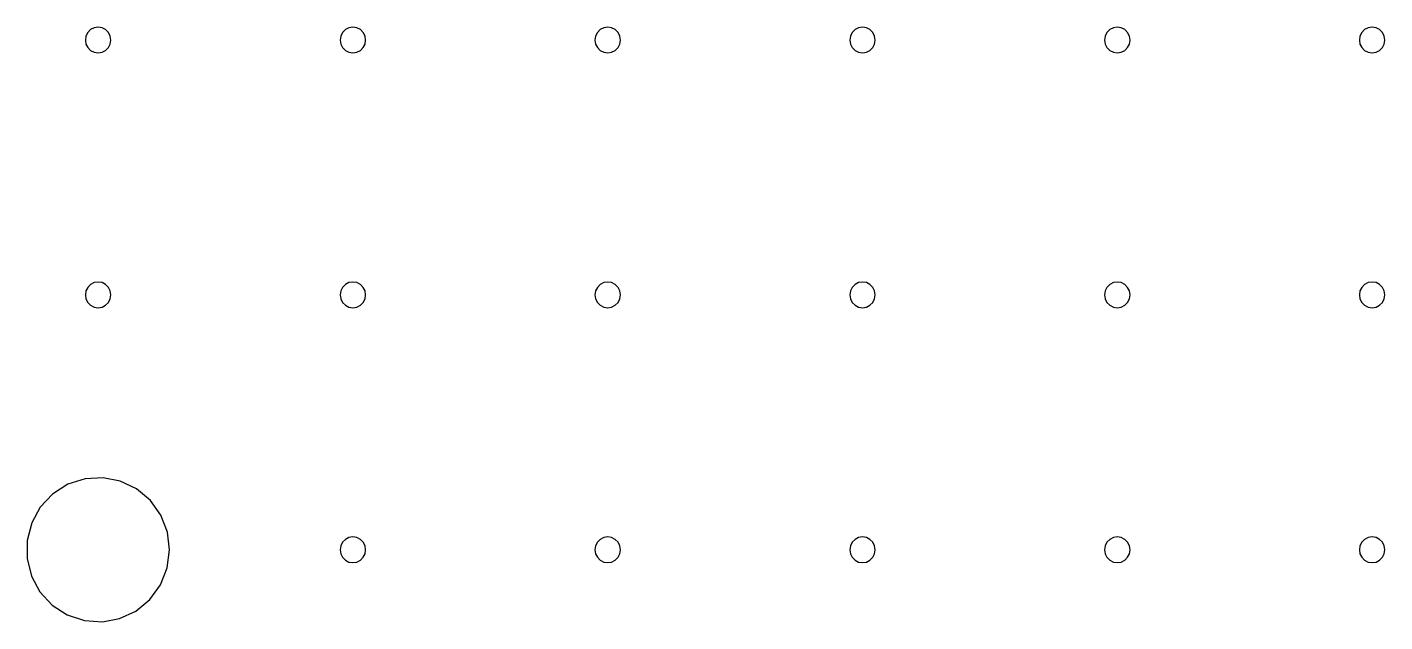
# Model space of a CAD drawing. Header units: metres. Extents: x -552 to 545, y -386 to 330.
# Drawn here: x -290.9 to -24.5, y -350.1 to -233.5 of the extents above; entities that cross this region are included whole.
import ezdxf

# ---------------------------------------------------------------- set-up
doc = ezdxf.new("R2010")
doc.units = ezdxf.units.M

msp = doc.modelspace()

# ---------------------------------------------------------------- linework, layer by layer
for p, q in [((-278.46945, -233.95723, -668.5716), (-279.02255, -234.51584, -668.5716)), ((-277.77255, -233.59859, -668.5716), (-278.46945, -233.95723, -668.5716)), ((-277, -233.475, -668.5716), (-277.77255, -233.59859, -668.5716)), ((-276.22745, -233.59859, -668.5716), (-277, -233.475, -668.5716)), ((-275.53055, -233.95723, -668.5716), (-276.22745, -233.59859, -668.5716)), ((-274.97745, -234.51584, -668.5716), (-275.53055, -233.95723, -668.5716)), ((-228.46945, -233.95723, -668.5716), (-229.02255, -234.51584, -668.5716)), ((-227.77255, -233.59859, -668.5716), (-228.46945, -233.95723, -668.5716)), ((-227, -233.475, -668.5716), (-227.77255, -233.59859, -668.5716)), ((-226.22745, -233.59859, -668.5716), (-227, -233.475, -668.5716)), ((-225.53055, -233.95723, -668.5716), (-226.22745, -233.59859, -668.5716)), ((-224.97745, -234.51584, -668.5716), (-225.53055, -233.95723, -668.5716)), ((-178.46945, -233.95723, -668.5716), (-179.02255, -234.51584, -668.5716)), ((-177.77255, -233.59859, -668.5716), (-178.46945, -233.95723, -668.5716)), ((-177, -233.475, -668.5716), (-177.77255, -233.59859, -668.5716)), ((-176.22745, -233.59859, -668.5716), (-177, -233.475, -668.5716)), ((-175.53055, -233.95723, -668.5716), (-176.22745, -233.59859, -668.5716)), ((-174.97745, -234.51584, -668.5716), (-175.53055, -233.95723, -668.5716)), ((-128.46945, -233.95723, -668.5716), (-129.02255, -234.51584, -668.5716)), ((-127.77255, -233.59859, -668.5716), (-128.46945, -233.95723, -668.5716)), ((-127, -233.475, -668.5716), (-127.77255, -233.59859, -668.5716)), ((-126.22745, -233.59859, -668.5716), (-127, -233.475, -668.5716)), ((-125.53055, -233.95723, -668.5716), (-126.22745, -233.59859, -668.5716)), ((-124.97745, -234.51584, -668.5716), (-125.53055, -233.95723, -668.5716)), ((-78.46945, -233.95723, -668.5716), (-79.02255, -234.51584, -668.5716)), ((-77.77255, -233.59859, -668.5716), (-78.46945, -233.95723, -668.5716)), ((-77, -233.475, -668.5716), (-77.77255, -233.59859, -668.5716)), ((-76.22745, -233.59859, -668.5716), (-77, -233.475, -668.5716)), ((-75.53055, -233.95723, -668.5716), (-76.22745, -233.59859, -668.5716)), ((-74.97745, -234.51584, -668.5716), (-75.53055, -233.95723, -668.5716)), ((-28.469482, -233.95723, -668.5716), (-29.022522, -234.51584, -668.5716)), ((-27.772522, -233.59859, -668.5716), (-28.469482, -233.95723, -668.5716)), ((-27, -233.475, -668.5716), (-27.772522, -233.59859, -668.5716)), ((-26.227478, -233.59859, -668.5716), (-27, -233.475, -668.5716)), ((-25.530518, -233.95723, -668.5716), (-26.227478, -233.59859, -668.5716)), ((-24.977478, -234.51584, -668.5716), (-25.530518, -233.95723, -668.5716)), ((-279.37766, -235.21973, -668.5716), (-279.5, -236, -668.5716)), ((-279.5, -236, -668.5716), (-279.37766, -236.78027, -668.5716)), ((-279.02255, -234.51584, -668.5716), (-279.37766, -235.21973, -668.5716)), ((-279.37766, -236.78027, -668.5716), (-279.02255, -237.48416, -668.5716)), ((-274.62234, -235.21973, -668.5716), (-274.97745, -234.51584, -668.5716)), ((-274.97745, -237.48416, -668.5716), (-274.62234, -236.78027, -668.5716)), ((-274.5, -236, -668.5716), (-274.62234, -235.21973, -668.5716)), ((-274.62234, -236.78027, -668.5716), (-274.5, -236, -668.5716)), ((-229.37766, -235.21973, -668.5716), (-229.5, -236, -668.5716)), ((-229.5, -236, -668.5716), (-229.37766, -236.78027, -668.5716)), ((-229.02255, -234.51584, -668.5716), (-229.37766, -235.21973, -668.5716)), ((-229.37766, -236.78027, -668.5716), (-229.02255, -237.48416, -668.5716)), ((-224.62234, -235.21973, -668.5716), (-224.97745, -234.51584, -668.5716)), ((-224.97745, -237.48416, -668.5716), (-224.62234, -236.78027, -668.5716)), ((-224.5, -236, -668.5716), (-224.62234, -235.21973, -668.5716)), ((-224.62234, -236.78027, -668.5716), (-224.5, -236, -668.5716)), ((-179.37766, -235.21973, -668.5716), (-179.5, -236, -668.5716)), ((-179.5, -236, -668.5716), (-179.37766, -236.78027, -668.5716)), ((-179.02255, -234.51584, -668.5716), (-179.37766, -235.21973, -668.5716)), ((-179.37766, -236.78027, -668.5716), (-179.02255, -237.48416, -668.5716)), ((-174.62234, -235.21973, -668.5716), (-174.97745, -234.51584, -668.5716)), ((-174.97745, -237.48416, -668.5716), (-174.62234, -236.78027, -668.5716)), ((-174.5, -236, -668.5716), (-174.62234, -235.21973, -668.5716)), ((-174.62234, -236.78027, -668.5716), (-174.5, -236, -668.5716)), ((-129.37766, -235.21973, -668.5716), (-129.5, -236, -668.5716)), ((-129.5, -236, -668.5716), (-129.37766, -236.78027, -668.5716)), ((-129.02255, -234.51584, -668.5716), (-129.37766, -235.21973, -668.5716)), ((-129.37766, -236.78027, -668.5716), (-129.02255, -237.48416, -668.5716)), ((-124.622345, -235.21973, -668.5716), (-124.97745, -234.51584, -668.5716)), ((-124.97745, -237.48416, -668.5716), (-124.622345, -236.78027, -668.5716)), ((-124.5, -236, -668.5716), (-124.622345, -235.21973, -668.5716)), ((-124.622345, -236.78027, -668.5716), (-124.5, -236, -668.5716)), ((-79.377655, -235.21973, -668.5716), (-79.5, -236, -668.5716)), ((-79.5, -236, -668.5716), (-79.377655, -236.78027, -668.5716)), ((-79.02255, -234.51584, -668.5716), (-79.377655, -235.21973, -668.5716)), ((-79.377655, -236.78027, -668.5716), (-79.02255, -237.48416, -668.5716)), ((-74.622345, -235.21973, -668.5716), (-74.97745, -234.51584, -668.5716)), ((-74.97745, -237.48416, -668.5716), (-74.622345, -236.78027, -668.5716)), ((-74.5, -236, -668.5716), (-74.622345, -235.21973, -668.5716)), ((-74.622345, -236.78027, -668.5716), (-74.5, -236, -668.5716)), ((-29.377625, -235.21973, -668.5716), (-29.5, -236, -668.5716)), ((-29.5, -236, -668.5716), (-29.377625, -236.78027, -668.5716)), ((-29.022522, -234.51584, -668.5716), (-29.377625, -235.21973, -668.5716)), ((-29.377625, -236.78027, -668.5716), (-29.022522, -237.48416, -668.5716)), ((-24.622375, -235.21973, -668.5716), (-24.977478, -234.51584, -668.5716)), ((-24.977478, -237.48416, -668.5716), (-24.622375, -236.78027, -668.5716)), ((-24.5, -236, -668.5716), (-24.622375, -235.21973, -668.5716)), ((-24.622375, -236.78027, -668.5716), (-24.5, -236, -668.5716)), ((-279.02255, -237.48416, -668.5716), (-278.46945, -238.04277, -668.5716)), ((-278.46945, -238.04277, -668.5716), (-277.77255, -238.40141, -668.5716)), ((-277.77255, -238.40141, -668.5716), (-277, -238.525, -668.5716)), ((-277, -238.525, -668.5716), (-276.22745, -238.40141, -668.5716)), ((-276.22745, -238.40141, -668.5716), (-275.53055, -238.04277, -668.5716)), ((-275.53055, -238.04277, -668.5716), (-274.97745, -237.48416, -668.5716)), ((-229.02255, -237.48416, -668.5716), (-228.46945, -238.04277, -668.5716)), ((-228.46945, -238.04277, -668.5716), (-227.77255, -238.40141, -668.5716)), ((-227.77255, -238.40141, -668.5716), (-227, -238.525, -668.5716)), ((-227, -238.525, -668.5716), (-226.22745, -238.40141, -668.5716)), ((-226.22745, -238.40141, -668.5716), (-225.53055, -238.04277, -668.5716)), ((-225.53055, -238.04277, -668.5716), (-224.97745, -237.48416, -668.5716)), ((-179.02255, -237.48416, -668.5716), (-178.46945, -238.04277, -668.5716)), ((-178.46945, -238.04277, -668.5716), (-177.77255, -238.40141, -668.5716)), ((-177.77255, -238.40141, -668.5716), (-177, -238.525, -668.5716)), ((-177, -238.525, -668.5716), (-176.22745, -238.40141, -668.5716)), ((-176.22745, -238.40141, -668.5716), (-175.53055, -238.04277, -668.5716)), ((-175.53055, -238.04277, -668.5716), (-174.97745, -237.48416, -668.5716)), ((-129.02255, -237.48416, -668.5716), (-128.46945, -238.04277, -668.5716)), ((-128.46945, -238.04277, -668.5716), (-127.77255, -238.40141, -668.5716)), ((-127.77255, -238.40141, -668.5716), (-127, -238.525, -668.5716)), ((-127, -238.525, -668.5716), (-126.22745, -238.40141, -668.5716)), ((-126.22745, -238.40141, -668.5716), (-125.53055, -238.04277, -668.5716)), ((-125.53055, -238.04277, -668.5716), (-124.97745, -237.48416, -668.5716)), ((-79.02255, -237.48416, -668.5716), (-78.46945, -238.04277, -668.5716)), ((-78.46945, -238.04277, -668.5716), (-77.77255, -238.40141, -668.5716)), ((-77.77255, -238.40141, -668.5716), (-77, -238.525, -668.5716)), ((-77, -238.525, -668.5716), (-76.22745, -238.40141, -668.5716)), ((-76.22745, -238.40141, -668.5716), (-75.53055, -238.04277, -668.5716)), ((-75.53055, -238.04277, -668.5716), (-74.97745, -237.48416, -668.5716)), ((-29.022522, -237.48416, -668.5716), (-28.469482, -238.04277, -668.5716)), ((-28.469482, -238.04277, -668.5716), (-27.772522, -238.40141, -668.5716)), ((-27.772522, -238.40141, -668.5716), (-27, -238.525, -668.5716)), ((-27, -238.525, -668.5716), (-26.227478, -238.40141, -668.5716)), ((-26.227478, -238.40141, -668.5716), (-25.530518, -238.04277, -668.5716)), ((-25.530518, -238.04277, -668.5716), (-24.977478, -237.48416, -668.5716)), ((-279.02255, -284.51584, -668.5716), (-279.37766, -285.21973, -668.5716)), ((-278.46945, -283.9572, -668.5716), (-279.02255, -284.51584, -668.5716)), ((-277.77255, -283.59857, -668.5716), (-278.46945, -283.9572, -668.5716)), ((-277, -283.475, -668.5716), (-277.77255, -283.59857, -668.5716)), ((-276.22745, -283.59857, -668.5716), (-277, -283.475, -668.5716)), ((-275.53055, -283.9572, -668.5716), (-276.22745, -283.59857, -668.5716)), ((-274.97745, -284.51584, -668.5716), (-275.53055, -283.9572, -668.5716)), ((-274.62234, -285.21973, -668.5716), (-274.97745, -284.51584, -668.5716)), ((-229.02255, -284.51584, -668.5716), (-229.37766, -285.21973, -668.5716)), ((-228.46945, -283.9572, -668.5716), (-229.02255, -284.51584, -668.5716)), ((-227.77255, -283.59857, -668.5716), (-228.46945, -283.9572, -668.5716)), ((-227, -283.475, -668.5716), (-227.77255, -283.59857, -668.5716)), ((-226.22745, -283.59857, -668.5716), (-227, -283.475, -668.5716)), ((-225.53055, -283.9572, -668.5716), (-226.22745, -283.59857, -668.5716)), ((-224.97745, -284.51584, -668.5716), (-225.53055, -283.9572, -668.5716)), ((-224.62234, -285.21973, -668.5716), (-224.97745, -284.51584, -668.5716)), ((-179.02255, -284.51584, -668.5716), (-179.37766, -285.21973, -668.5716)), ((-178.46945, -283.9572, -668.5716), (-179.02255, -284.51584, -668.5716)), ((-177.77255, -283.59857, -668.5716), (-178.46945, -283.9572, -668.5716)), ((-177, -283.475, -668.5716), (-177.77255, -283.59857, -668.5716)), ((-176.22745, -283.59857, -668.5716), (-177, -283.475, -668.5716)), ((-175.53055, -283.9572, -668.5716), (-176.22745, -283.59857, -668.5716)), ((-174.97745, -284.51584, -668.5716), (-175.53055, -283.9572, -668.5716)), ((-174.62234, -285.21973, -668.5716), (-174.97745, -284.51584, -668.5716)), ((-129.02255, -284.51584, -668.5716), (-129.37766, -285.21973, -668.5716)), ((-128.46945, -283.9572, -668.5716), (-129.02255, -284.51584, -668.5716)), ((-127.77255, -283.59857, -668.5716), (-128.46945, -283.9572, -668.5716)), ((-127, -283.475, -668.5716), (-127.77255, -283.59857, -668.5716)), ((-126.22745, -283.59857, -668.5716), (-127, -283.475, -668.5716)), ((-125.53055, -283.9572, -668.5716), (-126.22745, -283.59857, -668.5716)), ((-124.97745, -284.51584, -668.5716), (-125.53055, -283.9572, -668.5716)), ((-124.622345, -285.21973, -668.5716), (-124.97745, -284.51584, -668.5716)), ((-79.02255, -284.51584, -668.5716), (-79.377655, -285.21973, -668.5716)), ((-78.46945, -283.9572, -668.5716), (-79.02255, -284.51584, -668.5716)), ((-77.77255, -283.59857, -668.5716), (-78.46945, -283.9572, -668.5716)), ((-77, -283.475, -668.5716), (-77.77255, -283.59857, -668.5716)), ((-76.22745, -283.59857, -668.5716), (-77, -283.475, -668.5716)), ((-75.53055, -283.9572, -668.5716), (-76.22745, -283.59857, -668.5716)), ((-74.97745, -284.51584, -668.5716), (-75.53055, -283.9572, -668.5716)), ((-74.622345, -285.21973, -668.5716), (-74.97745, -284.51584, -668.5716)), ((-29.022522, -284.51584, -668.5716), (-29.377625, -285.21973, -668.5716)), ((-28.469482, -283.9572, -668.5716), (-29.022522, -284.51584, -668.5716)), ((-27.772522, -283.59857, -668.5716), (-28.469482, -283.9572, -668.5716)), ((-27, -283.475, -668.5716), (-27.772522, -283.59857, -668.5716)), ((-26.227478, -283.59857, -668.5716), (-27, -283.475, -668.5716)), ((-25.530518, -283.9572, -668.5716), (-26.227478, -283.59857, -668.5716)), ((-24.977478, -284.51584, -668.5716), (-25.530518, -283.9572, -668.5716)), ((-24.622375, -285.21973, -668.5716), (-24.977478, -284.51584, -668.5716)), ((-279.37766, -285.21973, -668.5716), (-279.5, -286, -668.5716)), ((-279.5, -286, -668.5716), (-279.37766, -286.78027, -668.5716)), ((-279.37766, -286.78027, -668.5716), (-279.02255, -287.48416, -668.5716)), ((-279.02255, -287.48416, -668.5716), (-278.46945, -288.0428, -668.5716)), ((-275.53055, -288.0428, -668.5716), (-274.97745, -287.48416, -668.5716)), ((-274.97745, -287.48416, -668.5716), (-274.62234, -286.78027, -668.5716)), ((-274.5, -286, -668.5716), (-274.62234, -285.21973, -668.5716)), ((-274.62234, -286.78027, -668.5716), (-274.5, -286, -668.5716)), ((-229.37766, -285.21973, -668.5716), (-229.5, -286, -668.5716)), ((-229.5, -286, -668.5716), (-229.37766, -286.78027, -668.5716)), ((-229.37766, -286.78027, -668.5716), (-229.02255, -287.48416, -668.5716)), ((-229.02255, -287.48416, -668.5716), (-228.46945, -288.0428, -668.5716)), ((-225.53055, -288.0428, -668.5716), (-224.97745, -287.48416, -668.5716)), ((-224.97745, -287.48416, -668.5716), (-224.62234, -286.78027, -668.5716)), ((-224.5, -286, -668.5716), (-224.62234, -285.21973, -668.5716)), ((-224.62234, -286.78027, -668.5716), (-224.5, -286, -668.5716)), ((-179.37766, -285.21973, -668.5716), (-179.5, -286, -668.5716)), ((-179.5, -286, -668.5716), (-179.37766, -286.78027, -668.5716)), ((-179.37766, -286.78027, -668.5716), (-179.02255, -287.48416, -668.5716)), ((-179.02255, -287.48416, -668.5716), (-178.46945, -288.0428, -668.5716)), ((-175.53055, -288.0428, -668.5716), (-174.97745, -287.48416, -668.5716)), ((-174.97745, -287.48416, -668.5716), (-174.62234, -286.78027, -668.5716)), ((-174.5, -286, -668.5716), (-174.62234, -285.21973, -668.5716)), ((-174.62234, -286.78027, -668.5716), (-174.5, -286, -668.5716)), ((-129.37766, -285.21973, -668.5716), (-129.5, -286, -668.5716)), ((-129.5, -286, -668.5716), (-129.37766, -286.78027, -668.5716)), ((-129.37766, -286.78027, -668.5716), (-129.02255, -287.48416, -668.5716)), ((-129.02255, -287.48416, -668.5716), (-128.46945, -288.0428, -668.5716)), ((-125.53055, -288.0428, -668.5716), (-124.97745, -287.48416, -668.5716)), ((-124.97745, -287.48416, -668.5716), (-124.622345, -286.78027, -668.5716)), ((-124.5, -286, -668.5716), (-124.622345, -285.21973, -668.5716)), ((-124.622345, -286.78027, -668.5716), (-124.5, -286, -668.5716)), ((-79.377655, -285.21973, -668.5716), (-79.5, -286, -668.5716)), ((-79.5, -286, -668.5716), (-79.377655, -286.78027, -668.5716)), ((-79.377655, -286.78027, -668.5716), (-79.02255, -287.48416, -668.5716)), ((-79.02255, -287.48416, -668.5716), (-78.46945, -288.0428, -668.5716)), ((-75.53055, -288.0428, -668.5716), (-74.97745, -287.48416, -668.5716)), ((-74.97745, -287.48416, -668.5716), (-74.622345, -286.78027, -668.5716)), ((-74.5, -286, -668.5716), (-74.622345, -285.21973, -668.5716)), ((-74.622345, -286.78027, -668.5716), (-74.5, -286, -668.5716)), ((-29.377625, -285.21973, -668.5716), (-29.5, -286, -668.5716)), ((-29.5, -286, -668.5716), (-29.377625, -286.78027, -668.5716)), ((-29.377625, -286.78027, -668.5716), (-29.022522, -287.48416, -668.5716)), ((-29.022522, -287.48416, -668.5716), (-28.469482, -288.0428, -668.5716)), ((-25.530518, -288.0428, -668.5716), (-24.977478, -287.48416, -668.5716)), ((-24.977478, -287.48416, -668.5716), (-24.622375, -286.78027, -668.5716)), ((-24.5, -286, -668.5716), (-24.622375, -285.21973, -668.5716)), ((-24.622375, -286.78027, -668.5716), (-24.5, -286, -668.5716)), ((-278.46945, -288.0428, -668.5716), (-277.77255, -288.40143, -668.5716)), ((-277.77255, -288.40143, -668.5716), (-277, -288.525, -668.5716)), ((-277, -288.525, -668.5716), (-276.22745, -288.40143, -668.5716)), ((-276.22745, -288.40143, -668.5716), (-275.53055, -288.0428, -668.5716)), ((-228.46945, -288.0428, -668.5716), (-227.77255, -288.40143, -668.5716)), ((-227.77255, -288.40143, -668.5716), (-227, -288.525, -668.5716)), ((-227, -288.525, -668.5716), (-226.22745, -288.40143, -668.5716)), ((-226.22745, -288.40143, -668.5716), (-225.53055, -288.0428, -668.5716)), ((-178.46945, -288.0428, -668.5716), (-177.77255, -288.40143, -668.5716)), ((-177.77255, -288.40143, -668.5716), (-177, -288.525, -668.5716)), ((-177, -288.525, -668.5716), (-176.22745, -288.40143, -668.5716)), ((-176.22745, -288.40143, -668.5716), (-175.53055, -288.0428, -668.5716)), ((-128.46945, -288.0428, -668.5716), (-127.77255, -288.40143, -668.5716)), ((-127.77255, -288.40143, -668.5716), (-127, -288.525, -668.5716)), ((-127, -288.525, -668.5716), (-126.22745, -288.40143, -668.5716)), ((-126.22745, -288.40143, -668.5716), (-125.53055, -288.0428, -668.5716)), ((-78.46945, -288.0428, -668.5716), (-77.77255, -288.40143, -668.5716)), ((-77.77255, -288.40143, -668.5716), (-77, -288.525, -668.5716)), ((-77, -288.525, -668.5716), (-76.22745, -288.40143, -668.5716)), ((-76.22745, -288.40143, -668.5716), (-75.53055, -288.0428, -668.5716)), ((-28.469482, -288.0428, -668.5716), (-27.772522, -288.40143, -668.5716)), ((-27.772522, -288.40143, -668.5716), (-27, -288.525, -668.5716)), ((-27, -288.525, -668.5716), (-26.227478, -288.40143, -668.5716)), ((-26.227478, -288.40143, -668.5716), (-25.530518, -288.0428, -668.5716)), ((-279.55588, -322.07184, -668.5716), (-282.92728, -323.16183, -668.5716)), ((-276.02167, -321.86914, -668.5716), (-279.55588, -322.07184, -668.5716)), ((-272.66602, -322.52795, -668.5716), (-276.02167, -321.86914, -668.5716)), ((-282.92728, -323.16183, -668.5716), (-285.92105, -325.06967, -668.5716)), ((-269.46432, -324.05307, -668.5716), (-272.66602, -322.52795, -668.5716)), ((-266.7427, -326.33926, -668.5716), (-269.46432, -324.05307, -668.5716)), ((-288.34656, -327.67383, -668.5716), (-290.00385, -330.69357, -668.5716)), ((-285.92105, -325.06967, -668.5716), (-288.34656, -327.67383, -668.5716)), ((-264.6745, -329.24088, -668.5716), (-266.7427, -326.33926, -668.5716)), ((-263.3915, -332.5731, -668.5716), (-264.6745, -329.24088, -668.5716)), ((-290.00385, -330.69357, -668.5716), (-290.90512, -334.15106, -668.5716)), ((-262.9749, -336, -668.5716), (-263.3915, -332.5731, -668.5716)), ((-290.90512, -334.15106, -668.5716), (-290.92056, -337.72632, -668.5716)), ((-229.37766, -335.21973, -668.5716), (-229.5, -336, -668.5716)), ((-229.02255, -334.51584, -668.5716), (-229.37766, -335.21973, -668.5716)), ((-228.46945, -333.95724, -668.5716), (-229.02255, -334.51584, -668.5716)), ((-227.77255, -333.59857, -668.5716), (-228.46945, -333.95724, -668.5716)), ((-227, -333.475, -668.5716), (-227.77255, -333.59857, -668.5716)), ((-226.22745, -333.59857, -668.5716), (-227, -333.475, -668.5716)), ((-225.53055, -333.95724, -668.5716), (-226.22745, -333.59857, -668.5716)), ((-224.97745, -334.51584, -668.5716), (-225.53055, -333.95724, -668.5716)), ((-224.62234, -335.21973, -668.5716), (-224.97745, -334.51584, -668.5716)), ((-224.5, -336, -668.5716), (-224.62234, -335.21973, -668.5716)), ((-179.37766, -335.21973, -668.5716), (-179.5, -336, -668.5716)), ((-179.02255, -334.51584, -668.5716), (-179.37766, -335.21973, -668.5716)), ((-178.46945, -333.95724, -668.5716), (-179.02255, -334.51584, -668.5716)), ((-177.77255, -333.59857, -668.5716), (-178.46945, -333.95724, -668.5716)), ((-177, -333.475, -668.5716), (-177.77255, -333.59857, -668.5716)), ((-176.22745, -333.59857, -668.5716), (-177, -333.475, -668.5716)), ((-175.53055, -333.95724, -668.5716), (-176.22745, -333.59857, -668.5716)), ((-174.97745, -334.51584, -668.5716), (-175.53055, -333.95724, -668.5716)), ((-174.62234, -335.21973, -668.5716), (-174.97745, -334.51584, -668.5716)), ((-174.5, -336, -668.5716), (-174.62234, -335.21973, -668.5716)), ((-129.37766, -335.21973, -668.5716), (-129.5, -336, -668.5716)), ((-129.02255, -334.51584, -668.5716), (-129.37766, -335.21973, -668.5716)), ((-128.46945, -333.95724, -668.5716), (-129.02255, -334.51584, -668.5716)), ((-127.77255, -333.59857, -668.5716), (-128.46945, -333.95724, -668.5716)), ((-127, -333.475, -668.5716), (-127.77255, -333.59857, -668.5716)), ((-126.22745, -333.59857, -668.5716), (-127, -333.475, -668.5716)), ((-125.53055, -333.95724, -668.5716), (-126.22745, -333.59857, -668.5716)), ((-124.97745, -334.51584, -668.5716), (-125.53055, -333.95724, -668.5716)), ((-124.622345, -335.21973, -668.5716), (-124.97745, -334.51584, -668.5716)), ((-124.5, -336, -668.5716), (-124.622345, -335.21973, -668.5716)), ((-79.377655, -335.21973, -668.5716), (-79.5, -336, -668.5716)), ((-79.02255, -334.51584, -668.5716), (-79.377655, -335.21973, -668.5716)), ((-78.46945, -333.95724, -668.5716), (-79.02255, -334.51584, -668.5716)), ((-77.77255, -333.59857, -668.5716), (-78.46945, -333.95724, -668.5716)), ((-77, -333.475, -668.5716), (-77.77255, -333.59857, -668.5716)), ((-76.22745, -333.59857, -668.5716), (-77, -333.475, -668.5716)), ((-75.53055, -333.95724, -668.5716), (-76.22745, -333.59857, -668.5716)), ((-74.97745, -334.51584, -668.5716), (-75.53055, -333.95724, -668.5716)), ((-74.622345, -335.21973, -668.5716), (-74.97745, -334.51584, -668.5716)), ((-74.5, -336, -668.5716), (-74.622345, -335.21973, -668.5716)), ((-29.377625, -335.21973, -668.5716), (-29.5, -336, -668.5716)), ((-29.022522, -334.51584, -668.5716), (-29.377625, -335.21973, -668.5716)), ((-28.469482, -333.95724, -668.5716), (-29.022522, -334.51584, -668.5716)), ((-27.772522, -333.59857, -668.5716), (-28.469482, -333.95724, -668.5716)), ((-27, -333.475, -668.5716), (-27.772522, -333.59857, -668.5716)), ((-26.227478, -333.59857, -668.5716), (-27, -333.475, -668.5716)), ((-25.530518, -333.95724, -668.5716), (-26.227478, -333.59857, -668.5716)), ((-24.977478, -334.51584, -668.5716), (-25.530518, -333.95724, -668.5716)), ((-24.622375, -335.21973, -668.5716), (-24.977478, -334.51584, -668.5716)), ((-24.5, -336, -668.5716), (-24.622375, -335.21973, -668.5716)), ((-290.92056, -337.72632, -668.5716), (-290.0492, -341.19162, -668.5716)), ((-263.42163, -339.54672, -668.5716), (-262.9749, -336, -668.5716)), ((-229.5, -336, -668.5716), (-229.37766, -336.78027, -668.5716)), ((-229.37766, -336.78027, -668.5716), (-229.02255, -337.48416, -668.5716)), ((-229.02255, -337.48416, -668.5716), (-228.46945, -338.04276, -668.5716)), ((-228.46945, -338.04276, -668.5716), (-227.77255, -338.40143, -668.5716)), ((-226.22745, -338.40143, -668.5716), (-225.53055, -338.04276, -668.5716)), ((-225.53055, -338.04276, -668.5716), (-224.97745, -337.48416, -668.5716)), ((-224.97745, -337.48416, -668.5716), (-224.62234, -336.78027, -668.5716)), ((-224.62234, -336.78027, -668.5716), (-224.5, -336, -668.5716)), ((-179.5, -336, -668.5716), (-179.37766, -336.78027, -668.5716)), ((-179.37766, -336.78027, -668.5716), (-179.02255, -337.48416, -668.5716)), ((-179.02255, -337.48416, -668.5716), (-178.46945, -338.04276, -668.5716)), ((-178.46945, -338.04276, -668.5716), (-177.77255, -338.40143, -668.5716)), ((-176.22745, -338.40143, -668.5716), (-175.53055, -338.04276, -668.5716)), ((-175.53055, -338.04276, -668.5716), (-174.97745, -337.48416, -668.5716)), ((-174.97745, -337.48416, -668.5716), (-174.62234, -336.78027, -668.5716)), ((-174.62234, -336.78027, -668.5716), (-174.5, -336, -668.5716)), ((-129.5, -336, -668.5716), (-129.37766, -336.78027, -668.5716)), ((-129.37766, -336.78027, -668.5716), (-129.02255, -337.48416, -668.5716)), ((-129.02255, -337.48416, -668.5716), (-128.46945, -338.04276, -668.5716)), ((-128.46945, -338.04276, -668.5716), (-127.77255, -338.40143, -668.5716)), ((-126.22745, -338.40143, -668.5716), (-125.53055, -338.04276, -668.5716)), ((-125.53055, -338.04276, -668.5716), (-124.97745, -337.48416, -668.5716)), ((-124.97745, -337.48416, -668.5716), (-124.622345, -336.78027, -668.5716)), ((-124.622345, -336.78027, -668.5716), (-124.5, -336, -668.5716)), ((-79.5, -336, -668.5716), (-79.377655, -336.78027, -668.5716)), ((-79.377655, -336.78027, -668.5716), (-79.02255, -337.48416, -668.5716)), ((-79.02255, -337.48416, -668.5716), (-78.46945, -338.04276, -668.5716)), ((-78.46945, -338.04276, -668.5716), (-77.77255, -338.40143, -668.5716)), ((-76.22745, -338.40143, -668.5716), (-75.53055, -338.04276, -668.5716)), ((-75.53055, -338.04276, -668.5716), (-74.97745, -337.48416, -668.5716)), ((-74.97745, -337.48416, -668.5716), (-74.622345, -336.78027, -668.5716)), ((-74.622345, -336.78027, -668.5716), (-74.5, -336, -668.5716)), ((-29.5, -336, -668.5716), (-29.377625, -336.78027, -668.5716)), ((-29.377625, -336.78027, -668.5716), (-29.022522, -337.48416, -668.5716)), ((-29.022522, -337.48416, -668.5716), (-28.469482, -338.04276, -668.5716)), ((-28.469482, -338.04276, -668.5716), (-27.772522, -338.40143, -668.5716)), ((-26.227478, -338.40143, -668.5716), (-25.530518, -338.04276, -668.5716)), ((-25.530518, -338.04276, -668.5716), (-24.977478, -337.48416, -668.5716)), ((-24.977478, -337.48416, -668.5716), (-24.622375, -336.78027, -668.5716)), ((-24.622375, -336.78027, -668.5716), (-24.5, -336, -668.5716)), ((-264.73337, -342.8675, -668.5716), (-263.42163, -339.54672, -668.5716)), ((-227.77255, -338.40143, -668.5716), (-227, -338.525, -668.5716)), ((-227, -338.525, -668.5716), (-226.22745, -338.40143, -668.5716)), ((-177.77255, -338.40143, -668.5716), (-177, -338.525, -668.5716)), ((-177, -338.525, -668.5716), (-176.22745, -338.40143, -668.5716)), ((-127.77255, -338.40143, -668.5716), (-127, -338.525, -668.5716)), ((-127, -338.525, -668.5716), (-126.22745, -338.40143, -668.5716)), ((-77.77255, -338.40143, -668.5716), (-77, -338.525, -668.5716)), ((-77, -338.525, -668.5716), (-76.22745, -338.40143, -668.5716)), ((-27.772522, -338.40143, -668.5716), (-27, -338.525, -668.5716)), ((-27, -338.525, -668.5716), (-26.227478, -338.40143, -668.5716)), ((-290.0492, -341.19162, -668.5716), (-288.41806, -344.22586, -668.5716)), ((-266.82654, -345.7508, -668.5716), (-264.73337, -342.8675, -668.5716)), ((-288.41806, -344.22586, -668.5716), (-286.01517, -346.8513, -668.5716)), ((-269.56784, -348.01288, -668.5716), (-266.82654, -345.7508, -668.5716)), ((-286.01517, -346.8513, -668.5716), (-283.03796, -348.78543, -668.5716)), ((-283.03796, -348.78543, -668.5716), (-279.67612, -349.9051, -668.5716)), ((-272.78256, -349.50974, -668.5716), (-269.56784, -348.01288, -668.5716)), ((-279.67612, -349.9051, -668.5716), (-276.1438, -350.13892, -668.5716)), ((-276.1438, -350.13892, -668.5716), (-272.78256, -349.50974, -668.5716))]:
    msp.add_line(p, q)

doc.saveas('drawing.dxf')
